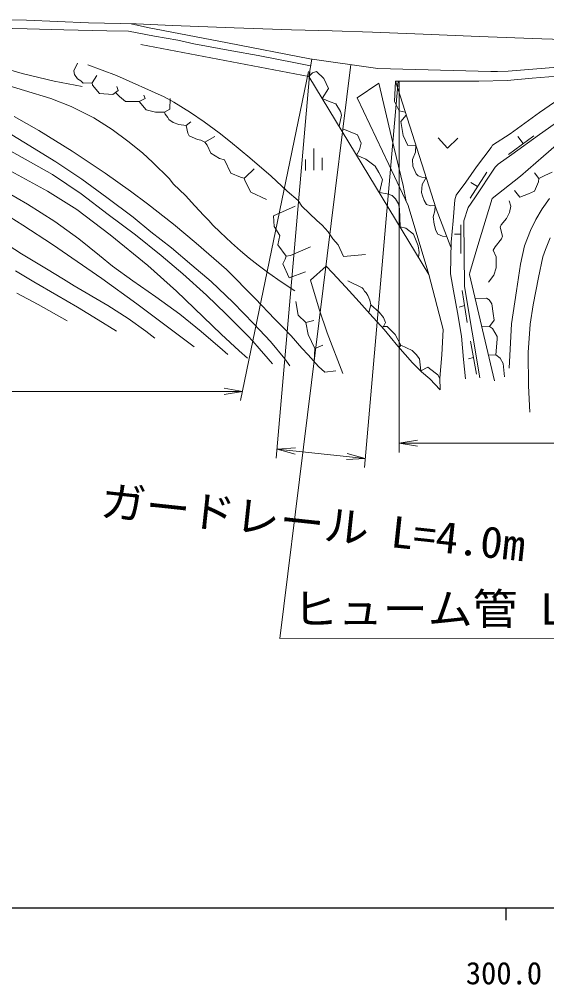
# Model space of a CAD drawing. Units: millimetres, scale not verified. Extents: x 40000 to 680000, y 20000 to 380000.
# Drawn here: x 328210 to 371339, y 198715 to 277628 of the extents above; entities that cross this region are included whole.
import ezdxf
from ezdxf.enums import TextEntityAlignment as Align

# ---------------------------------------------------------------- set-up
doc = ezdxf.new("R2010")
doc.units = ezdxf.units.MM
doc.header["$LTSCALE"] = 1000
doc.layers.add('M-TTL-BAND', color=7, linetype='Continuous', lineweight=25)
doc.layers.add('M-WORK', color=1, linetype='Continuous', lineweight=13)
doc.styles.add('ＭＳ ゴシック', font='')
doc.styles.get('ＭＳ ゴシック').set_extended_font_data('MS Gothic')

# ---------------------------------------------------------------- blocks, each defined once
blk = doc.blocks.new('open_arrow')
at = {"color": 0, "linetype": 'Continuous', "lineweight": -2}
blk.add_lwpolyline([(7.5, 1.25), (0, 0), (7.5, -1.25)], dxfattribs=at)

msp = doc.modelspace()

# ---------------------------------------------------------------- linework, layer by layer
at = {"layer": 'M-TTL-BAND'}
for p, q in [((40000, 205000), (579000, 205000)), ((368000, 205000), (368000, 204000))]:
    msp.add_line(p, q, dxfattribs=at)
at = {"layer": 'M-WORK'}
for p, q in [((337360, 277255), (338702, 276960)), ((326494, 276907), (328860, 276855)), ((328860, 276855), (331848, 276763)), ((331848, 276763), (335355, 276691)), ((335355, 276691), (337131, 276658)), ((337131, 276658), (337851, 276514)), ((337851, 276514), (339267, 276245)), ((338702, 276960), (345225, 275703)), ((339267, 276245), (341174, 275918)), ((338150, 275570), (351894, 272956)), ((341174, 275918), (342491, 275629)), ((342491, 275629), (345598, 275046)), ((345225, 275703), (351962, 274388)), ((345598, 275046), (347754, 274673)), ((347754, 274673), (350808, 274083)), ((325569, 274030), (328439, 273204)), ((332972, 274046), (332669, 273404)), ((333808, 273906), (336148, 273028)), ((350808, 274083), (352036, 273830)), ((352122, 274365), (351894, 272956)), ((351962, 274388), (357533, 273603)), ((328439, 273204), (331048, 272575)), ((332669, 273404), (332729, 273129)), ((332729, 273129), (332972, 272749)), ((351861, 273349), (346307, 246479)), ((351977, 273332), (349226, 241752)), ((351894, 272956), (352182, 273242)), ((352182, 273242), (352503, 273365)), ((352503, 273365), (353114, 272803)), ((357533, 273603), (363693, 273432)), ((363693, 273432), (366766, 273359)), ((366766, 273359), (367317, 273350)), ((367317, 273350), (368179, 273386)), ((368179, 273386), (372225, 273717)), ((326276, 272530), (330783, 271151)), ((331048, 272575), (333354, 272123)), ((332972, 272749), (333244, 272604)), ((333244, 272604), (333420, 272410)), ((333420, 272410), (334164, 272428)), ((334164, 272428), (334551, 273034)), ((334164, 272428), (334197, 272234)), ((336148, 273028), (340055, 271296)), ((351894, 272956), (361708, 256780)), ((353114, 272803), (353494, 271964)), ((355826, 271209), (357611, 272416)), ((359180, 272559), (356430, 240978)), ((357611, 272416), (358639, 267998)), ((358961, 272562), (358887, 270904)), ((359267, 272555), (359267, 242230)), ((334197, 272234), (334772, 271564)), ((334772, 271564), (335850, 271483)), ((335850, 271483), (336305, 271801)), ((336078, 271642), (336392, 271322)), ((336305, 271801), (336178, 272128)), ((353494, 271964), (352988, 271154)), ((330783, 271151), (332449, 270500)), ((336392, 271322), (336903, 270899)), ((336903, 270899), (337999, 270899)), ((337999, 270899), (338499, 271167)), ((337999, 270899), (338579, 270217)), ((338499, 271167), (338390, 271421)), ((340055, 271296), (340854, 270863)), ((340523, 270296), (340538, 271164)), ((340854, 270863), (342217, 269998)), ((352988, 271154), (353642, 270878)), ((353642, 270878), (354106, 270720)), ((354106, 270720), (354486, 270079)), ((358420, 265750), (355826, 271209)), ((358887, 270904), (359267, 270156)), ((370763, 270018), (371984, 270862)), ((332449, 270500), (334303, 269582)), ((338579, 270217), (339359, 270034)), ((339359, 270034), (340084, 270044)), ((340084, 270044), (340523, 270296)), ((340084, 270044), (340133, 269867)), ((342217, 269998), (343331, 269251)), ((354486, 270079), (354565, 269788)), ((359267, 270156), (359770, 270030)), ((368350, 268265), (370763, 270018)), ((327794, 269694), (329799, 268534)), ((334303, 269582), (335796, 268632)), ((340133, 269867), (340360, 269600)), ((340360, 269600), (340425, 269447)), ((340425, 269447), (340804, 269196)), ((340804, 269196), (341249, 269038)), ((341851, 268944), (342231, 269260)), ((343331, 269251), (344557, 268353)), ((354565, 269788), (354354, 268902)), ((359850, 269780), (359405, 269261)), ((359405, 269261), (359481, 268792)), ((370752, 268211), (372871, 269697)), ((327110, 268471), (328591, 267580)), ((329799, 268534), (332525, 266850)), ((335796, 268632), (337088, 267658)), ((341249, 269038), (341851, 268944)), ((341851, 268944), (341987, 268319)), ((341987, 268319), (342105, 268091)), ((344557, 268353), (345487, 267606)), ((354667, 268679), (355864, 268190)), ((359481, 268792), (359612, 268135)), ((328591, 267580), (331193, 265987)), ((337088, 267658), (338273, 266718)), ((342105, 268091), (342789, 267815)), ((342789, 267815), (343044, 267746)), ((343044, 267746), (343369, 267587)), ((343369, 267587), (344210, 268035)), ((343369, 267587), (343561, 267345)), ((345487, 267606), (347073, 266315)), ((355864, 268190), (356180, 267499)), ((358639, 267998), (359602, 264054)), ((359612, 268135), (359992, 267306)), ((362451, 267941), (363214, 267093)), ((364071, 267917), (363214, 267093)), ((366919, 267329), (368350, 268265)), ((368203, 266577), (370288, 268112)), ((368495, 266578), (370752, 268211)), ((368977, 268045), (369416, 267470)), ((371090, 266448), (372728, 267876)), ((326836, 267231), (328684, 266189)), ((332525, 266850), (335245, 265041)), ((343561, 267345), (343885, 266675)), ((352303, 265291), (352303, 267062)), ((356027, 266951), (355790, 266534)), ((356180, 267499), (356027, 266951)), ((359992, 267306), (360629, 267340)), ((360621, 266761), (360351, 266180)), ((360629, 267340), (360621, 266761)), ((365607, 265568), (366800, 267155)), ((366800, 267155), (366919, 267329)), ((328684, 266189), (330925, 264930)), ((331193, 265987), (333329, 264565)), ((338273, 266718), (339125, 265931)), ((343885, 266675), (344576, 266253)), ((344576, 266253), (344984, 266136)), ((344984, 266136), (345505, 265053)), ((347073, 266315), (348816, 264808)), ((351611, 265278), (351611, 266161)), ((352974, 265296), (352974, 266310)), ((355790, 266534), (356547, 266203)), ((356547, 266203), (357300, 265630)), ((360351, 266180), (360399, 265614)), ((367357, 265798), (368495, 266578)), ((369196, 264796), (371090, 266448)), ((327222, 265381), (330525, 263572)), ((339125, 265931), (340473, 264620)), ((346718, 264719), (347419, 265400)), ((357300, 265630), (357617, 265118)), ((360013, 262397), (358420, 265750)), ((360399, 265614), (360676, 264992)), ((364726, 264311), (365607, 265568)), ((365467, 263036), (367137, 265532)), ((367137, 265532), (367357, 265798)), ((330925, 264930), (333265, 263364)), ((333329, 264565), (335374, 263064)), ((335245, 265041), (337303, 263593)), ((340473, 264620), (340828, 264148)), ((345505, 265053), (346295, 264721)), ((346295, 264721), (346594, 264654)), ((346594, 264654), (346718, 264719)), ((346594, 264654), (346675, 264400)), ((346675, 264400), (347134, 263498)), ((348816, 264808), (350121, 263589)), ((357617, 265118), (357905, 264526)), ((357905, 264526), (357654, 263462)), ((360676, 264992), (360835, 264826)), ((360835, 264826), (361139, 264716)), ((361139, 264716), (361475, 264693)), ((361475, 264693), (361166, 264135)), ((365077, 263004), (366450, 265138)), ((366889, 262974), (369196, 264796)), ((370328, 265066), (370694, 264618)), ((370670, 264332), (370694, 264618)), ((370694, 264618), (371188, 264850)), ((371188, 264850), (371790, 265136)), ((330525, 263572), (332903, 262091)), ((337303, 263593), (338699, 262538)), ((340828, 264148), (341788, 263235)), ((350121, 263589), (351025, 262809)), ((359602, 264054), (359856, 262729)), ((361166, 264135), (361111, 263472)), ((363937, 263247), (364726, 264311)), ((365144, 264296), (365685, 263949)), ((368715, 263626), (369155, 263098)), ((369860, 263350), (370339, 263582)), ((370339, 263582), (370670, 264332)), ((327190, 263502), (328881, 262513)), ((333265, 263364), (335486, 261680)), ((335374, 263064), (337517, 261452)), ((341788, 263235), (342551, 262388)), ((347134, 263498), (348424, 262906)), ((351025, 262809), (351320, 262363)), ((357654, 263462), (358285, 263359)), ((358285, 263359), (358698, 263215)), ((358698, 263215), (358973, 262950)), ((358973, 262950), (359209, 262552)), ((361111, 263472), (361187, 263203)), ((361187, 263203), (361318, 262809)), ((361318, 262809), (361498, 262491)), ((363699, 261155), (363827, 262861)), ((363827, 262861), (363937, 263247)), ((364907, 262238), (365467, 263036)), ((365701, 259134), (366889, 262974)), ((368414, 262353), (368262, 262787)), ((369155, 263098), (369860, 263350)), ((370957, 262142), (371573, 262987)), ((328881, 262513), (331109, 261097)), ((332903, 262091), (335649, 260014)), ((338699, 262538), (340822, 260873)), ((342551, 262388), (343305, 261578)), ((350783, 262363), (348997, 261554)), ((351320, 262363), (352545, 261184)), ((359209, 262552), (359304, 262126)), ((359304, 262126), (359347, 260672)), ((361708, 256780), (360013, 262397)), ((361498, 262491), (361864, 262388)), ((361864, 262388), (362206, 262404)), ((362206, 262404), (362203, 261975)), ((364568, 261146), (364907, 262238)), ((368286, 261845), (368414, 262353)), ((370446, 261270), (370957, 262142)), ((326940, 261787), (328499, 260810)), ((335486, 261680), (337715, 260009)), ((337517, 261452), (338978, 260266)), ((343305, 261578), (343703, 261185)), ((348997, 261554), (349047, 260685)), ((362203, 261975), (362041, 261476)), ((362041, 261476), (362134, 260879)), ((367615, 260828), (368054, 261342)), ((368054, 261342), (368286, 261845)), ((370027, 260372), (370446, 261270)), ((328499, 260810), (330932, 259210)), ((331109, 261097), (333088, 259688)), ((340822, 260873), (342670, 259340)), ((343703, 261185), (344030, 260787)), ((344030, 260787), (344644, 260225)), ((349047, 260685), (349510, 259965)), ((352545, 261184), (352965, 260810)), ((352965, 260810), (353456, 260247)), ((359347, 260672), (359820, 260556)), ((359820, 260556), (360447, 260059)), ((362134, 260879), (362273, 260351)), ((363520, 259422), (363699, 261155)), ((364318, 258471), (364327, 260826)), ((364612, 255791), (364568, 261146)), ((367531, 260626), (367615, 260828)), ((367714, 259915), (367531, 260626)), ((333088, 259688), (334772, 258332)), ((335649, 260014), (338723, 257497)), ((337715, 260009), (339812, 258325)), ((338978, 260266), (340656, 258955)), ((344644, 260225), (345575, 259359)), ((349510, 259965), (349352, 259195)), ((353456, 260247), (353850, 259690)), ((353850, 259690), (354289, 259198)), ((360447, 260059), (360838, 259114)), ((362273, 260351), (362445, 260075)), ((362445, 260075), (362825, 259897)), ((362825, 259897), (363173, 259870)), ((363798, 260072), (364324, 260072)), ((367136, 259032), (367630, 259674)), ((367630, 259674), (367714, 259915)), ((369535, 259114), (370027, 260372)), ((371232, 258822), (371617, 259767)), ((326668, 259581), (328396, 258457)), ((330932, 259210), (334955, 256430)), ((340656, 258955), (342327, 257533)), ((342670, 259340), (345141, 257164)), ((345575, 259359), (346291, 258699)), ((349352, 259195), (350024, 258258)), ((350399, 258332), (352012, 259022)), ((354289, 259198), (354734, 258241)), ((360838, 259114), (360919, 258561)), ((363459, 256811), (363520, 259422)), ((365066, 256945), (365701, 259134)), ((366969, 258761), (367136, 259032)), ((369188, 257607), (369535, 259114)), ((328396, 258457), (330429, 257220)), ((334772, 258332), (335834, 257460)), ((339812, 258325), (341588, 256824)), ((346291, 258699), (347017, 258104)), ((347017, 258104), (347752, 257533)), ((350024, 258258), (349964, 258026)), ((350024, 258258), (350399, 258332)), ((354734, 258241), (356528, 258407)), ((360919, 258561), (360860, 258177)), ((367215, 258223), (366969, 258761)), ((367220, 257320), (367215, 258223)), ((370663, 256528), (371030, 258207)), ((371030, 258207), (371232, 258822)), ((335834, 257460), (337498, 256241)), ((338723, 257497), (341053, 255396)), ((342327, 257533), (343887, 256190)), ((347752, 257533), (348613, 256878)), ((349964, 258026), (349762, 257651)), ((349762, 257651), (350290, 256501)), ((352011, 256308), (353311, 257450)), ((353311, 257450), (353809, 256901)), ((367003, 256723), (367220, 257320)), ((368880, 255425), (369188, 257607)), ((327912, 257080), (329406, 256177)), ((330429, 257220), (331813, 256378)), ((341588, 256824), (343521, 255087)), ((345141, 257164), (347507, 254805)), ((348613, 256878), (349619, 256157)), ((350290, 256501), (351612, 256989)), ((353809, 256901), (354916, 255728)), ((361708, 256780), (362883, 252276)), ((363706, 255435), (363459, 256811)), ((365020, 256775), (365066, 256945)), ((367063, 248086), (365020, 256775)), ((366589, 256131), (367003, 256723)), ((370237, 254294), (370663, 256528)), ((329406, 256177), (331269, 255091)), ((331813, 256378), (332701, 255855)), ((332701, 255855), (335441, 254227)), ((334955, 256430), (337829, 254370)), ((337498, 256241), (339386, 254930)), ((343887, 256190), (345709, 254466)), ((349619, 256157), (350743, 255436)), ((352730, 253945), (352011, 256308)), ((354916, 255728), (356004, 254529)), ((355087, 256244), (356253, 255684)), ((356253, 255684), (356327, 255599)), ((365878, 248309), (364612, 255791)), ((327996, 255250), (329752, 254320)), ((331269, 255091), (332963, 254098)), ((339386, 254930), (341345, 253521)), ((341053, 255396), (344729, 251896)), ((343521, 255087), (345133, 253514)), ((356327, 255599), (356429, 255398)), ((356429, 255398), (356588, 255261)), ((356588, 255261), (356711, 255050)), ((356711, 255050), (356870, 254669)), ((364037, 253673), (363706, 255435)), ((364837, 252832), (364423, 255473)), ((368460, 252725), (368880, 255425)), ((329752, 254320), (332118, 252976)), ((335441, 254227), (337107, 253180)), ((337829, 254370), (340645, 252255)), ((345709, 254466), (347380, 252723)), ((347507, 254805), (349112, 253121)), ((350818, 254571), (351012, 253436)), ((356004, 254529), (356889, 253566)), ((356955, 254288), (356789, 253674)), ((356870, 254669), (356955, 254288)), ((356955, 254288), (357640, 253700)), ((364192, 254109), (364617, 254236)), ((366422, 254822), (365484, 254800)), ((366644, 254693), (366422, 254822)), ((366841, 254368), (366644, 254693)), ((366955, 253573), (366841, 254368)), ((369994, 252708), (370237, 254294)), ((332963, 254098), (334672, 253064)), ((341345, 253521), (343069, 252112)), ((345133, 253514), (346902, 251745)), ((351012, 253436), (351629, 252848)), ((353398, 252005), (352730, 253945)), ((356889, 253566), (358042, 252262)), ((357640, 253700), (357981, 253246)), ((364367, 251728), (364037, 253673)), ((367034, 253040), (366955, 253573)), ((334672, 253064), (336151, 252146)), ((337107, 253180), (338548, 252130)), ((347380, 252723), (348749, 251281)), ((349112, 253121), (349820, 252400)), ((351629, 252848), (352309, 253021)), ((351629, 252848), (351841, 251867)), ((357981, 253246), (358153, 252856)), ((358153, 252856), (358005, 252516)), ((366664, 252517), (366017, 252535)), ((366664, 252517), (367034, 253040)), ((368283, 249107), (368460, 252725)), ((369831, 250388), (369994, 252708)), ((338548, 252130), (339287, 251572)), ((340645, 252255), (342513, 250853)), ((343069, 252112), (344838, 250605)), ((344729, 251896), (346197, 250529)), ((346902, 251745), (347296, 251319)), ((349820, 252400), (350436, 251751)), ((350436, 251751), (351327, 250755)), ((351841, 251867), (352369, 250712)), ((354668, 248675), (353398, 252005)), ((358005, 252516), (357891, 252433)), ((358005, 252516), (358297, 252517)), ((358042, 252262), (358534, 251678)), ((358297, 252517), (358945, 251855)), ((358945, 251855), (359417, 251001)), ((362883, 252276), (362754, 250195)), ((366915, 252359), (366664, 252517)), ((367285, 251688), (366915, 252359)), ((347296, 251319), (347813, 250710)), ((348749, 251281), (349916, 249866)), ((352369, 250712), (353021, 250989)), ((358534, 251678), (359156, 250918)), ((359417, 251001), (359267, 250794)), ((359417, 251001), (360340, 250561)), ((364541, 249811), (364367, 251728)), ((365602, 248618), (365097, 251322)), ((367182, 250188), (367295, 251471)), ((367295, 251471), (367285, 251688)), ((344838, 250605), (345271, 250238)), ((346197, 250529), (346876, 249923)), ((347813, 250710), (348567, 249864)), ((351327, 250755), (351819, 250191)), ((351819, 250191), (352690, 249254)), ((352369, 250712), (352316, 249657)), ((359156, 250918), (359766, 250237)), ((359766, 250237), (360355, 249555)), ((360340, 250561), (360675, 250215)), ((360675, 250215), (360950, 249873)), ((362754, 250195), (362600, 248307)), ((367182, 250188), (366574, 250166)), ((367522, 249917), (367182, 250188)), ((369862, 247663), (369831, 250388)), ((348567, 249864), (348914, 249471)), ((349916, 249866), (350342, 249296)), ((360355, 249555), (361109, 248814)), ((360950, 249873), (361036, 248886)), ((364688, 248251), (364541, 249811)), ((364956, 249880), (365348, 249980)), ((367779, 249497), (367522, 249917)), ((367892, 248407), (367779, 249497)), ((352690, 249254), (353188, 248776)), ((353188, 248776), (354105, 248887)), ((361036, 248886), (361627, 249193)), ((361109, 248814), (361778, 248231)), ((361627, 249193), (362221, 248723)), ((362221, 248723), (362435, 248578)), ((362435, 248578), (362601, 248278)), ((362626, 247331), (361778, 248231)), ((362600, 248307), (362626, 247331)), ((64389, 247213), (346459, 247213)), ((369953, 245523), (369862, 247663)), ((349292, 242499), (356495, 241725)), ((359267, 242980), (425901, 242980))]:
    msp.add_line(p, q, dxfattribs=at)
for points in [[(324871, 277628), (328804, 277558), (333877, 277329), (337767, 277246), (340740, 277109), (345777, 276934), (350471, 276775), (353787, 276676), (357083, 276565), (361245, 276408), (365806, 276231), (370931, 276041), (375328, 275897)], [(363510, 259002), (362292, 262135), (358961, 272562), (365791, 272571), (368104, 272636), (370162, 272807), (372193, 272977), (375378, 273239), (380349, 273663), (386759, 274293), (391511, 274704), (392539, 274794), (393528, 274678), (398229, 274331), (406103, 273740), (415133, 272995), (425910, 272173), (443056, 265344)], [(355316, 273928), (349518, 227026), (384698, 227031)]]:
    msp.add_lwpolyline(points, dxfattribs=at)

# ---------------------------------------------------------------- block references
at = {"layer": 'M-WORK', "xscale": 200, "yscale": 200}
for p, rotation in [((346459, 247213), 180), ((349292, 242499), 353.9), ((356495, 241725), 173.9)]:
    msp.add_blockref('open_arrow', p, dxfattribs=dict(at, rotation=rotation))
msp.add_blockref('open_arrow', (359267, 242980), dxfattribs=at)

# ---------------------------------------------------------------- texts
at = {"layer": 'M-TTL-BAND', "style": 'ＭＳ ゴシック'}
msp.add_text('300.0', height=1833, dxfattribs=at).set_placement((367844, 198195), align=Align.BOTTOM_CENTER)
at = {"layer": 'M-WORK', "style": 'ＭＳ ゴシック', "width": 1.05}
for s, rotation, p in [('ガードレール L=4.0m', 353.868, (352012, 234417)), ('ヒューム管 L=12.6m', 0.009, (367108, 227379))]:
    msp.add_text(s, height=2566, rotation=rotation, dxfattribs=at).set_placement(p, align=Align.BOTTOM_CENTER)

doc.saveas('drawing.dxf')
